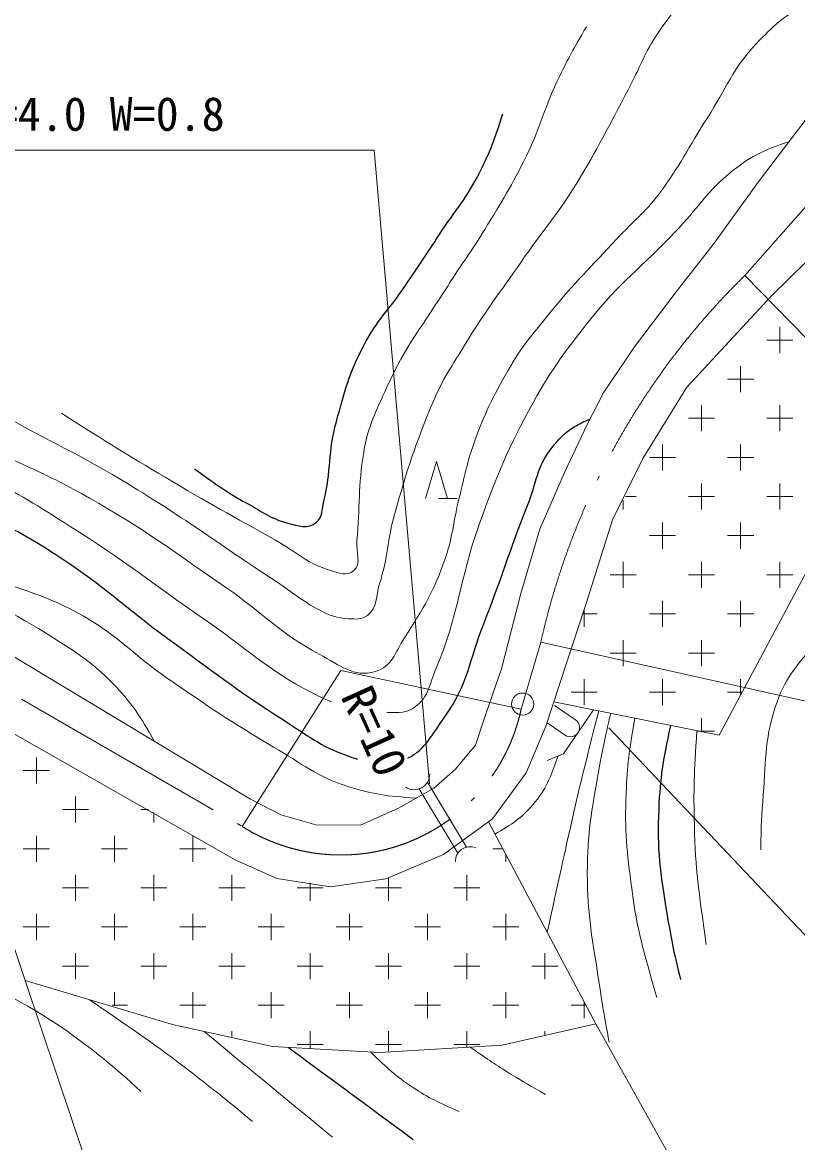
# Model space of a CAD drawing. Units: millimetres, scale not verified. Extents: x 40000 to 680000, y 20000 to 380000.
# Drawn here: x 122280 to 164310, y 259841 to 320566 of the extents above; entities that cross this region are included whole.
import ezdxf
from ezdxf.enums import TextEntityAlignment as Align

# ---------------------------------------------------------------- set-up
doc = ezdxf.new("R2010")
doc.units = ezdxf.units.MM
doc.header["$LTSCALE"] = 1000
doc.linetypes.add('DASHED', pattern=[7.5, 6, -1.5])
doc.linetypes.add('LONG_DASHED_DOTTED', pattern=[15.25, 12, -1.5, 0.25, -1.5])
for name, color, linetype, lineweight in [('M-BGD', 7, 'Continuous', 13), ('M-BMK', 2, 'LONG_DASHED_DOTTED', 13), ('M-STR-HTXT', 7, 'Continuous', 13)]:
    doc.layers.add(name, color=color, linetype=linetype, lineweight=lineweight)
doc.styles.add('ＭＳ ゴシック', font='')
doc.styles.get('ＭＳ ゴシック').set_extended_font_data('MS Gothic')

msp = doc.modelspace()

# ---------------------------------------------------------------- linework, layer by layer
at = {"layer": 'M-BGD'}
for p, q in [((165061, 315708), (162228, 311971)), ((162228, 311971), (159737, 308527)), ((162912, 305767), (167895, 310652)), ((159737, 308527), (157734, 305963)), ((157734, 305963), (155463, 302983)), ((158296, 300785), (162912, 305767)), ((163342, 304056), (163342, 302642)), ((162635, 303349), (164049, 303349)), ((155463, 302983), (153802, 300516)), ((161221, 301935), (161221, 300521)), ((160514, 301228), (161928, 301228)), ((155927, 296926), (158296, 300785)), ((153802, 300516), (152874, 298733)), ((159100, 299814), (159100, 298400)), ((163342, 299814), (163342, 298400)), ((158392, 299107), (159807, 299107)), ((162635, 299107), (164049, 299107)), ((152874, 298733), (151677, 296169)), ((156978, 297692), (156978, 296278)), ((161221, 297692), (161221, 296278)), ((156271, 296985), (157685, 296985)), ((160514, 296985), (161928, 296985)), ((144134, 294766), (144734, 296766)), ((144734, 296766), (145334, 294766)), ((154266, 293604), (155927, 296926)), ((160066, 281920), (167834, 296515)), ((151677, 296169), (150334, 293091)), ((159100, 295571), (159100, 294157)), ((163342, 295571), (163342, 294157)), ((145834, 294766), (144834, 294766)), ((154857, 294657), (154857, 294157)), ((154973, 294864), (155564, 294864)), ((158392, 294864), (159807, 294864)), ((162635, 294864), (164049, 294864)), ((152849, 289061), (154266, 293604)), ((156978, 293450), (156978, 292036)), ((161221, 293450), (161221, 292036)), ((150334, 293091), (149308, 289599)), ((156271, 292743), (157685, 292743)), ((160514, 292743), (161928, 292743)), ((154857, 291328), (154857, 289914)), ((159100, 291328), (159100, 289914)), ((163342, 291328), (163342, 289914)), ((154150, 290621), (155564, 290621)), ((158392, 290621), (159807, 290621)), ((162635, 290621), (164049, 290621)), ((149308, 289599), (148258, 285520)), ((151775, 285837), (152849, 289061)), ((156978, 289207), (156978, 287793)), ((161221, 289207), (161221, 287793)), ((152671, 288500), (153443, 288500)), ((152736, 288707), (152736, 287793)), ((156271, 288500), (157685, 288500)), ((160514, 288500), (161928, 288500)), ((122344, 285862), (118436, 288231)), ((154857, 287086), (154857, 285672)), ((159100, 287086), (159100, 285672)), ((154150, 286379), (155564, 286379)), ((158392, 286379), (159807, 286379)), ((134654, 278461), (122344, 285862)), ((148258, 285520), (147305, 282760)), ((150651, 282418), (151775, 285837)), ((152736, 284965), (152736, 283550)), ((156978, 284965), (156978, 283550)), ((161221, 284965), (161221, 284090)), ((152028, 284257), (153443, 284257)), ((156271, 284257), (157685, 284257)), ((160514, 284257), (161310, 284257)), ((151086, 283742), (160066, 281920)), ((117502, 283384), (122424, 268625)), ((152274, 282757), (151121, 283540)), ((151625, 280911), (153250, 283303)), ((147305, 282760), (146841, 281392)), ((149601, 279878), (150651, 282418)), ((151713, 281930), (150726, 282599)), ((159100, 282843), (159100, 282095)), ((121514, 282174), (133823, 275164)), ((158871, 282136), (159807, 282136)), ((146841, 281392), (145742, 280073)), ((123037, 280722), (123037, 279308)), ((150729, 280558), (151625, 280911)), ((122330, 280015), (123744, 280015)), ((145742, 280073), (144594, 279048)), ((147769, 277387), (149601, 279878)), ((144594, 279048), (142665, 277973)), ((125158, 278601), (125158, 277186)), ((136290, 277607), (134654, 278461)), ((124451, 277893), (125866, 277893)), ((128694, 277893), (129114, 277893)), ((129401, 277740), (129401, 277186)), ((138195, 277069), (136290, 277607)), ((142665, 277973), (140613, 277045)), ((140613, 277045), (138195, 277069)), ((145107, 275457), (147769, 277387)), ((153370, 266285), (147543, 277222)), ((123037, 276479), (123037, 275065)), ((127280, 276479), (127280, 275065)), ((131522, 276479), (131522, 275065)), ((122330, 275772), (123744, 275772)), ((126573, 275772), (127987, 275772)), ((130815, 275772), (132229, 275772)), ((147786, 275772), (148315, 275772)), ((133823, 275164), (136070, 274163)), ((141981, 274138), (145107, 275457)), ((148493, 275439), (148493, 275065)), ((125158, 274358), (125158, 272944)), ((129401, 274358), (129401, 272944)), ((133644, 274358), (133644, 272944)), ((136070, 274163), (138977, 273699)), ((137886, 273929), (137886, 272944)), ((138977, 273699), (141981, 274138)), ((142129, 274201), (142129, 272944)), ((146372, 274358), (146372, 272944)), ((124451, 273651), (125866, 273651)), ((128694, 273651), (130108, 273651)), ((132937, 273651), (134351, 273651)), ((137179, 273651), (138593, 273651)), ((141422, 273651), (142836, 273651)), ((145664, 273651), (147079, 273651)), ((123037, 272237), (123037, 270822)), ((127280, 272237), (127280, 270822)), ((131522, 272237), (131522, 270822)), ((135765, 272237), (135765, 270822)), ((140008, 272237), (140008, 270822)), ((144250, 272237), (144250, 270822)), ((148493, 272237), (148493, 270822)), ((122330, 271530), (123744, 271530)), ((126573, 271530), (127987, 271530)), ((130815, 271530), (132229, 271530)), ((135058, 271530), (136472, 271530)), ((139301, 271530), (140715, 271530)), ((143543, 271530), (144957, 271530)), ((147786, 271530), (149200, 271530)), ((125158, 270115), (125158, 268701)), ((129401, 270115), (129401, 268701)), ((133644, 270115), (133644, 268701)), ((137886, 270115), (137886, 268701)), ((142129, 270115), (142129, 268701)), ((146372, 270115), (146372, 268701)), ((150614, 270115), (150614, 268701)), ((124451, 269408), (125866, 269408)), ((128694, 269408), (130108, 269408)), ((132937, 269408), (134351, 269408)), ((137179, 269408), (138593, 269408)), ((141422, 269408), (142836, 269408)), ((145664, 269408), (147079, 269408)), ((149907, 269408), (151321, 269408)), ((122424, 268625), (130421, 266252)), ((127280, 267994), (127280, 267248)), ((131522, 267994), (131522, 266580)), ((135765, 267994), (135765, 266580)), ((140008, 267994), (140008, 266580)), ((144250, 267994), (144250, 266580)), ((148493, 267994), (148493, 266580)), ((127142, 267287), (127987, 267287)), ((130815, 267287), (132229, 267287)), ((135058, 267287), (136472, 267287)), ((139301, 267287), (140715, 267287)), ((143543, 267287), (144957, 267287)), ((147786, 267287), (149200, 267287)), ((152028, 267287), (152836, 267287)), ((152736, 267475), (152736, 266580)), ((130421, 266252), (135849, 265049)), ((148299, 265114), (153370, 266285)), ((133644, 265873), (133644, 265586)), ((137886, 265873), (137886, 264936)), ((142129, 265873), (142129, 264799)), ((146372, 265873), (146372, 265003)), ((150614, 265873), (150614, 265649)), ((135849, 265049), (141668, 264724)), ((137179, 265166), (138593, 265166)), ((141422, 265166), (142836, 265166)), ((141668, 264724), (148299, 265114)), ((145664, 265166), (147079, 265166))]:
    msp.add_line(p, q, dxfattribs=at)
at = {"layer": 'M-BGD', "linetype": 'DASHED'}
for p, q in [((146361, 275858), (144241, 279377)), ((145888, 275522), (143784, 279014))]:
    msp.add_line(p, q, dxfattribs=at)
at = {"layer": 'M-BGD'}
for centre, radius, start, end in [((151993, 282343), 500, 235.81404, 55.81404), ((143516, 279821), 850, 237.79485, 1.28272), ((146559, 275079), 804, 67.78695, 181.89494)]:
    msp.add_arc(centre, radius, start, end, dxfattribs=at)
for points, knots in [([(118055, 301168), (119343, 300377), (119690, 300178), (120746, 299559), (123385, 298010), (124987, 297360), (127611, 295787), (130987, 293763), (132746, 292419), (136034, 290255), (136958, 289647), (137422, 289216), (138398, 288696), (138958, 288398), (139324, 288279), (139957, 288243), (140365, 288220), (140664, 288170), (140988, 288419), (141555, 288855), (141423, 289448), (141642, 290129), (142109, 291583), (142058, 292481), (142472, 293951), (143144, 296340), (143575, 297672), (144534, 299961), (145081, 301267), (145561, 301918), (146294, 303129), (147389, 304938), (148135, 305866), (149337, 307605), (150478, 309258), (151252, 310094), (152304, 311805), (153496, 313745), (154041, 314904), (155120, 316909), (155778, 318132), (155995, 318907), (156780, 320052), (158016, 321857), (158995, 322697), (160753, 324000), (161988, 324916), (162813, 325279), (164273, 325760), (165594, 326196), (166378, 326415), (167768, 326439), (169327, 326467), (170238, 326355), (171716, 325861), (173542, 325251), (174279, 324273), (176041, 323497), (177600, 322811), (178521, 322541), (180140, 322014), (182040, 321395), (183160, 321223), (185043, 320555), (186554, 320019), (187453, 319799), (188840, 318996), (189911, 318377), (190484, 317977), (191456, 317211), (191822, 316922), (192123, 316833), (192361, 316431), (192497, 316201), (192550, 316082), (192621, 315799)], [0, 0, 0, 0, 1, 1, 1, 2, 2, 2, 3, 3, 3, 4, 4, 4, 5, 5, 5, 6, 6, 6, 7, 7, 7, 8, 8, 8, 9, 9, 9, 10, 10, 10, 11, 11, 11, 12, 12, 12, 13, 13, 13, 14, 14, 14, 15, 15, 15, 16, 16, 16, 17, 17, 17, 18, 18, 18, 19, 19, 19, 20, 20, 20, 21, 21, 21, 22, 22, 22, 23, 23, 23, 24, 24, 24, 25, 25, 25, 25]), ([(113051, 301067), (113806, 300427), (114091, 300238), (114811, 299785), (116146, 298946), (117084, 298845), (118533, 298226), (120236, 297499), (121205, 297123), (122883, 296340), (124289, 295684), (125062, 295282), (126404, 294504), (129206, 292880), (130649, 291762), (133319, 289928), (135327, 288548), (136244, 287445), (138398, 286307), (139489, 285731), (140231, 285034), (141416, 285376), (142325, 285639), (142489, 286415), (143000, 287212), (144023, 288810), (144600, 289741), (145213, 291537), (145636, 292777), (145645, 293536), (145967, 294806), (146285, 296060), (146399, 296786), (146847, 298000), (147441, 299607), (147898, 300466), (148758, 301947), (149470, 303174), (150032, 303759), (150921, 304864), (152233, 306495), (153101, 307295), (154517, 308837), (155400, 309800), (156018, 310234), (156805, 311277), (157954, 312799), (158382, 313800), (159420, 315400), (160445, 316982), (160780, 318063), (162085, 319424), (162987, 320364), (163535, 320932), (164726, 321461), (165616, 321855), (166216, 321816), (167190, 321838), (168979, 321878), (169966, 321533), (171741, 321310), (173846, 321044), (175110, 321250), (177123, 320580), (178392, 320158), (178911, 319942), (180258, 319201)], [0, 0, 0, 0, 1, 1, 1, 2, 2, 2, 3, 3, 3, 4, 4, 4, 5, 5, 5, 6, 6, 6, 7, 7, 7, 8, 8, 8, 9, 9, 9, 10, 10, 10, 11, 11, 11, 12, 12, 12, 13, 13, 13, 14, 14, 14, 15, 15, 15, 16, 16, 16, 17, 17, 17, 18, 18, 18, 19, 19, 19, 20, 20, 20, 21, 21, 21, 22, 22, 22, 22]), ([(124392, 299383), (127100, 297667), (127817, 297214), (130050, 295887), (132353, 294519), (133674, 293805), (136009, 292493), (137163, 291844), (137707, 291230), (138976, 290858), (139448, 290720), (139881, 290527), (140234, 290833), (140695, 291233), (140350, 291828), (140410, 292468), (140584, 294341), (140485, 295413), (140787, 297270), (141021, 298712), (141450, 299457), (142044, 300791), (143062, 303072), (144019, 304151), (145338, 306273), (146095, 307489), (146610, 308113), (147350, 309340), (148277, 310877), (148830, 311724), (149613, 313338), (150406, 314975), (150589, 316010), (151398, 317638), (151930, 318709), (152127, 319082), (152857, 320329)], [0, 0, 0, 0, 1, 1, 1, 2, 2, 2, 3, 3, 3, 4, 4, 4, 5, 5, 5, 6, 6, 6, 7, 7, 7, 8, 8, 8, 9, 9, 9, 10, 10, 10, 11, 11, 11, 12, 12, 12, 12]), ([(142048, 283166), (142072, 283165), (142096, 283164), (142120, 283164), (142701, 283149), (143108, 283122), (143578, 283465), (144327, 284012), (144345, 284700), (144710, 285552), (145958, 288476), (145975, 290356), (147048, 293348), (148006, 296017), (148613, 297507), (149990, 299986), (151009, 301820), (151732, 302766), (153033, 304412), (154644, 306449), (155865, 307312), (157660, 309189), (158899, 310485), (159402, 311415), (160803, 312534), (161359, 312978), (161699, 313201), (162337, 313514), (162899, 313791), (163132, 313870), (163834, 314089)], [0, 0, 0, 0, 1, 1, 1, 2, 2, 2, 3, 3, 3, 4, 4, 4, 5, 5, 5, 6, 6, 6, 7, 7, 7, 8, 8, 8, 9, 9, 9, 10, 10, 10, 10]), ([(107953, 301275), (108820, 300094), (109138, 299624), (110141, 298823), (111013, 298126), (111539, 297724), (112592, 297352), (113798, 296927), (114586, 297206), (115842, 296969), (117563, 296643), (118587, 296585), (120193, 295887), (122117, 295051), (123091, 294360), (124870, 293247), (127796, 291416), (129293, 290175), (132137, 288218), (134401, 286660), (135506, 285511), (137946, 284245), (138340, 284040), (138700, 283871), (139046, 283733)], [0, 0, 0, 0, 1, 1, 1, 2, 2, 2, 3, 3, 3, 4, 4, 4, 5, 5, 5, 6, 6, 6, 7, 7, 7, 8, 8, 8, 8]), ([(101880, 300030), (103583, 298591), (104157, 298164), (105728, 297126), (107993, 295629), (109445, 295087), (111913, 293957), (115051, 292522), (116904, 291942), (120098, 290638), (122252, 289760), (123588, 289531), (125605, 288375), (127515, 287281), (128317, 286264), (130131, 285018), (132344, 283498), (133586, 282642), (135902, 281284), (137455, 280374), (138256, 279663), (139976, 279134), (141364, 278707), (141996, 278626), (143642, 278517)], [0, 0, 0, 0, 1, 1, 1, 2, 2, 2, 3, 3, 3, 4, 4, 4, 5, 5, 5, 6, 6, 6, 7, 7, 7, 8, 8, 8, 8]), ([(96864, 298182), (97986, 297947), (98357, 297838), (99278, 297503), (100640, 297007), (101307, 296499), (102559, 295768), (104211, 294803), (104964, 293950), (106708, 293165), (108586, 292321), (109849, 292488), (111838, 291958), (114406, 291275), (115889, 291005), (118363, 290035), (120995, 289003), (122411, 288228), (124775, 286678), (125861, 285966), (126446, 285506), (127340, 284565), (128321, 283533), (128615, 283006), (129448, 281591)], [0, 0, 0, 0, 1, 1, 1, 2, 2, 2, 3, 3, 3, 4, 4, 4, 5, 5, 5, 6, 6, 6, 7, 7, 7, 8, 8, 8, 8]), ([(162313, 275716), (162331, 277129), (162359, 277540), (162449, 278704), (162603, 280683), (162524, 281863), (163196, 283730), (163696, 285118), (164314, 285763), (165268, 286889), (166062, 287826), (166418, 288158), (167509, 289096)], [0, 0, 0, 0, 1, 1, 1, 2, 2, 2, 3, 3, 3, 4, 4, 4, 4]), ([(150736, 271228), (151202, 273408), (151324, 273966), (151718, 275716), (152203, 277869), (152474, 279076), (153009, 281217), (153207, 282011), (153268, 282265), (153524, 283247)], [0, 0, 0, 0, 1, 1, 1, 2, 2, 2, 3, 3, 3, 3]), ([(154095, 265291), (153806, 266812), (153742, 267232), (153552, 268483), (153199, 270804), (152907, 272112), (152907, 274460), (152906, 276608), (153142, 277811), (153518, 279927), (153740, 281179), (153823, 281615), (154183, 283114)], [0, 0, 0, 0, 1, 1, 1, 2, 2, 2, 3, 3, 3, 4, 4, 4, 4]), ([(155482, 282850), (155160, 280980), (155082, 280374), (155012, 278772), (154924, 276755), (155053, 275613), (155318, 273611), (155628, 271263), (155902, 270402), (156676, 267702)], [0, 0, 0, 0, 1, 1, 1, 2, 2, 2, 3, 3, 3, 3]), ([(158850, 282167), (158690, 279783), (158666, 279064), (158714, 277074), (158774, 274529), (158934, 273615), (159359, 270588)], [0, 0, 0, 0, 1, 1, 1, 2, 2, 2, 2]), ([(147895, 276562), (148863, 277121), (149279, 277389), (149948, 278153), (150711, 279025), (150883, 279585), (151312, 280788)], [0, 0, 0, 0, 1, 1, 1, 2, 2, 2, 2]), ([(112345, 272363), (112462, 272332), (112581, 272298), (112703, 272262), (115003, 271566), (116083, 270636), (118206, 269510), (120961, 268048), (122636, 267411), (125144, 265557), (126596, 264483), (127137, 264062), (128709, 262611)], [0, 0, 0, 0, 1, 1, 1, 2, 2, 2, 3, 3, 3, 4, 4, 4, 4]), ([(125898, 267594), (128577, 265758), (129324, 265276), (131422, 263658), (132744, 262638), (133183, 262293), (134755, 260984)], [0, 0, 0, 0, 1, 1, 1, 2, 2, 2, 2]), ([(146558, 265012), (147612, 264289), (147897, 264087), (148785, 263541), (149502, 263101), (149745, 262960), (150645, 262456)], [0, 0, 0, 0, 1, 1, 1, 2, 2, 2, 2]), ([(141161, 264753), (142138, 263811), (142470, 263485), (143437, 262844), (144362, 262230), (144767, 262048), (145956, 261526)], [0, 0, 0, 0, 1, 1, 1, 2, 2, 2, 2])]:
    msp.add_open_spline(points, degree=3, knots=knots, dxfattribs=at)
at = {"layer": 'M-BGD', "lineweight": 25}
for points, knots in [([(131609, 296365), (132906, 295440), (133287, 295142), (134450, 294504), (135294, 294042), (135732, 293665), (136663, 293423), (137253, 293270), (137758, 293078), (138222, 293473), (138579, 293778), (138512, 294149), (138624, 294605), (139033, 296265), (138845, 297283), (139303, 298930), (139762, 300579), (139989, 301539), (140787, 303054), (141507, 304421), (142181, 305020), (143050, 306298), (143779, 307370), (144176, 307979), (144886, 309064), (145757, 310395), (146393, 311058), (147099, 312484), (147679, 313657), (147856, 314137), (148331, 315602)], [0, 0, 0, 0, 1, 1, 1, 2, 2, 2, 3, 3, 3, 4, 4, 4, 5, 5, 5, 6, 6, 6, 7, 7, 7, 8, 8, 8, 9, 9, 9, 10, 10, 10, 10]), ([(104370, 301086), (106833, 299109), (107531, 298425), (109801, 297088), (110642, 296593), (111068, 296204), (111989, 295881), (113735, 295268), (114798, 295212), (116591, 294750), (118144, 294348), (119072, 294279), (120551, 293656), (122119, 292995), (122936, 292474), (124361, 291543), (126739, 289990), (127873, 288840), (130169, 287168), (132588, 285407), (133905, 284360), (136430, 282755), (137727, 281930), (138412, 281337), (139863, 280831), (140072, 280759), (140267, 280688), (140456, 280623)], [0, 0, 0, 0, 1, 1, 1, 2, 2, 2, 3, 3, 3, 4, 4, 4, 5, 5, 5, 6, 6, 6, 7, 7, 7, 8, 8, 8, 9, 9, 9, 9]), ([(143176, 280676), (144137, 281161), (144522, 281999), (145219, 282981), (146438, 284700), (146524, 285999), (147293, 287960), (148269, 290447), (148681, 291891), (149670, 294372), (150161, 295605), (150159, 296468), (150990, 297503), (151394, 298007), (151647, 298295), (152197, 298635), (152511, 298828), (152649, 298904), (153043, 299058)], [0, 0, 0, 0, 1, 1, 1, 2, 2, 2, 3, 3, 3, 4, 4, 4, 5, 5, 5, 6, 6, 6, 6]), ([(157414, 282458), (156981, 280413), (156866, 279710), (156778, 277923), (156669, 275717), (156865, 274466), (157219, 272286), (157450, 270869), (157548, 270359), (157967, 268687)], [0, 0, 0, 0, 1, 1, 1, 2, 2, 2, 3, 3, 3, 3])]:
    msp.add_open_spline(points, degree=3, knots=knots, dxfattribs=at)
at = {"layer": 'M-BGD'}
msp.add_open_spline([(132109, 265878), (135603, 263004), (135603, 263004), (139096, 260131)], degree=3, dxfattribs=at)
at = {"layer": 'M-BGD', "lineweight": 25}
msp.add_open_spline([(136710, 265001), (140093, 262508), (140093, 262508), (143475, 260015)], degree=3, dxfattribs=at)
at = {"layer": 'M-BMK'}
for p, q in [((161448, 306846), (165188, 311067)), ((149320, 283337), (150388, 286970)), ((122231, 283871), (134199, 276979))]:
    msp.add_line(p, q, dxfattribs=at)
at = {"layer": 'M-BMK', "linetype": 'Continuous'}
msp.add_circle((149401, 283612), 600, dxfattribs=at)
at = {"layer": 'M-BMK'}
for centre, radius, start, end in [((189429, 278261), 40000, 134.38775, 167.4246), ((139542, 285432), 10000, 237.70636, 347.90664)]:
    msp.add_arc(centre, radius, start, end, dxfattribs=at)
at = {"layer": 'M-STR-HTXT'}
for p, q in [((141352, 313640), (102680, 313640)), ((144356, 279285), (141352, 313640)), ((161448, 306846), (185931, 281834)), ((150388, 286970), (184549, 279350)), ((134199, 276979), (139542, 285432)), ((149320, 283337), (139542, 285432)), ((154067, 282324), (184810, 249863)), ((122424, 268625), (132701, 238188)), ((153370, 266285), (162016, 250793))]:
    msp.add_line(p, q, dxfattribs=at)

# ---------------------------------------------------------------- texts
at = {"layer": 'M-STR-HTXT', "style": 'ＭＳ ゴシック'}
msp.add_text('横断溝 L=4.0 W=0.8', height=1833, dxfattribs=at).set_placement((122016, 314140), align=Align.BOTTOM_CENTER)
msp.add_text('R=10', height=1833, rotation=294.381, dxfattribs=at).set_placement((139008, 283818), align=Align.BOTTOM_LEFT)

doc.saveas('drawing.dxf')
